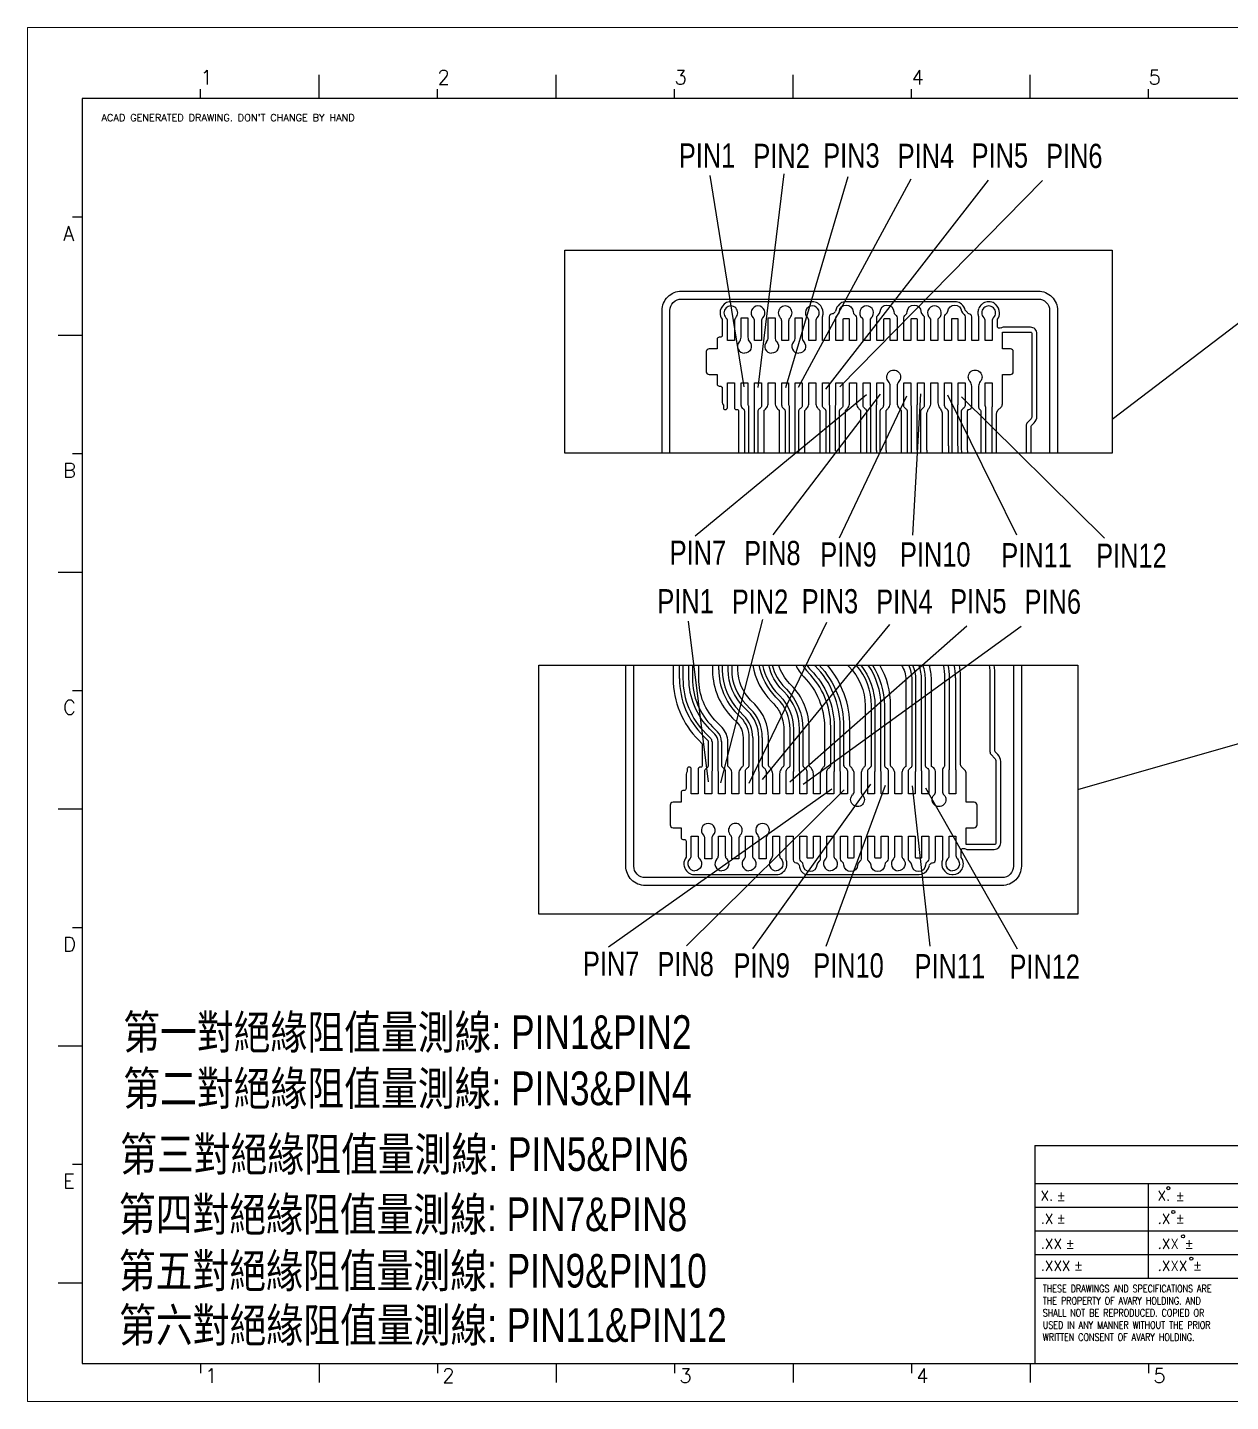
# Model space of a CAD drawing. Header units: millimetres. Extents: x 3254 to 3354, y 21 to 92.
# Drawn here: x 3253.7 to 3315.8, y 20.7 to 91.6 of the extents above; entities that cross this region are included whole.
import ezdxf

# ---------------------------------------------------------------- set-up
doc = ezdxf.new("R2010")
doc.units = ezdxf.units.MM
doc.header["$LTSCALE"] = 23.1
doc.linetypes.add('PHANTOM', pattern=[29.5, 9.5, -1.5, 3, -1.5, 3, -1.5, 9.5])
doc.layers.get('0').update_dxf_attribs({"linetype": 'CONTINUOUS'})
doc.layers.add('0PAPERF', color=2, linetype='PHANTOM', lineweight=0, plot=False)
for name, color, linetype in [('gbr-dxf_layer0', 7, 'CONTINUOUS'), ('gbr-outline-dxf_layer1', 2, 'CONTINUOUS'), ('備註', 1, 'CONTINUOUS')]:
    doc.layers.add(name, color=color, linetype=linetype)
doc.styles.add('SIMPLEX', font='simplex.shx')
doc.styles.get("Standard").update_dxf_attribs({"font": 'simplex.shx', "width": 0.8})

msp = doc.modelspace()

# ---------------------------------------------------------------- linework, layer by layer
for p, q in [((3268.773, 87.948), (3268.773, 89.17)), ((3281, 87.948), (3281, 89.17)), ((3293.226, 87.948), (3293.226, 89.17)), ((3305.453, 87.948), (3305.453, 89.17)), ((3256.547, 87.948), (3256.547, 22.659)), ((3350.935, 87.948), (3256.547, 87.948)), ((3262.66, 87.948), (3262.66, 88.437)), ((3274.887, 87.948), (3274.887, 88.437)), ((3287.113, 87.948), (3287.113, 88.437)), ((3299.339, 87.948), (3299.339, 88.437)), ((3311.566, 87.948), (3311.566, 88.437)), ((3256.547, 81.835), (3256.058, 81.835)), ((3256.547, 75.721), (3255.324, 75.721)), ((3256.547, 69.608), (3256.058, 69.608)), ((3256.547, 63.495), (3255.324, 63.495)), ((3256.547, 57.382), (3256.058, 57.382)), ((3256.547, 51.268), (3255.324, 51.268)), ((3256.547, 45.155), (3256.058, 45.155)), ((3256.547, 39.042), (3255.324, 39.042)), ((3305.697, 33.907), (3305.697, 22.659)), ((3305.697, 33.907), (3350.935, 33.907)), ((3256.547, 32.929), (3256.058, 32.929)), ((3305.697, 31.951), (3323.548, 31.951)), ((3311.566, 27.06), (3311.566, 31.951)), ((3305.697, 30.728), (3317.435, 30.728)), ((3305.697, 29.505), (3317.435, 29.505)), ((3305.697, 28.283), (3323.548, 28.283)), ((3305.697, 27.06), (3317.435, 27.06)), ((3256.547, 26.816), (3255.324, 26.816)), ((3256.547, 22.659), (3350.935, 22.659)), ((3262.66, 22.659), (3262.66, 22.169)), ((3268.773, 22.659), (3268.773, 21.68)), ((3274.887, 22.659), (3274.887, 22.169)), ((3281, 22.659), (3281, 21.68)), ((3287.113, 22.659), (3287.113, 22.169)), ((3293.226, 22.659), (3293.226, 21.68)), ((3299.339, 22.659), (3299.339, 22.169)), ((3305.453, 22.659), (3305.453, 21.68)), ((3311.566, 22.659), (3311.566, 22.169))]:
    msp.add_line(p, q)
for centre in [(3312.58, 31.716), (3312.839, 30.483), (3313.341, 29.233), (3313.768, 28.079)]:
    msp.add_circle(centre, 0.0806)
at = {"layer": '0PAPERF'}
for p, q in [((3354.017, 91.617), (3253.735, 91.617)), ((3253.735, 91.617), (3253.735, 20.702)), ((3253.735, 20.702), (3354.017, 20.702))]:
    msp.add_line(p, q, dxfattribs=at)
at = {"layer": 'gbr-dxf_layer0'}
for p, q in [((3289.381, 77.602), (3294.748, 77.602)), ((3294.299, 77.45), (3289.937, 77.45)), ((3294.757, 77.602), (3295.324, 77.602)), ((3295.333, 77.602), (3302.292, 77.602)), ((3301.649, 77.45), (3295.887, 77.45)), ((3302.301, 77.602), (3302.715, 77.602)), ((3302.724, 77.602), (3303.9, 77.602)), ((3303.399, 77.45), (3303.237, 77.45)), ((3295.096, 76.685), (3295.096, 76.632)), ((3295.096, 76.632), (3295.096, 76.455)), ((3298.596, 76.63), (3298.596, 76.093)), ((3299.996, 76.63), (3299.996, 76.093)), ((3302.796, 76.632), (3302.796, 76.455)), ((3289.235, 75.026), (3288.901, 75.026)), ((3298.596, 73.108), (3298.596, 72.688)), ((3302.796, 73.108), (3302.796, 72.688)), ((3292.296, 72.688), (3292.296, 72.253)), ((3294.396, 72.688), (3294.396, 72.248)), ((3296.496, 72.688), (3296.496, 72.248)), ((3298.596, 72.688), (3298.596, 72.248)), ((3300.696, 72.688), (3300.696, 72.254)), ((3302.796, 72.688), (3302.796, 72.104)), ((3290.196, 72.282), (3290.196, 72.104)), ((3290.196, 72.104), (3290.196, 72.001)), ((3302.796, 72.104), (3302.796, 72.022)), ((3290.416, 71.132), (3290.415, 69.643)), ((3291.732, 69.643), (3291.733, 71.353)), ((3287.041, 58.71), (3287.041, 58.018)), ((3288.33, 53.342), (3288.33, 53.239)), ((3288.33, 53.239), (3288.33, 52.655)), ((3300.93, 53.27), (3300.93, 53.239)), ((3300.93, 53.239), (3300.93, 52.655)), ((3290.43, 53.125), (3290.43, 52.655)), ((3292.53, 53.095), (3292.53, 52.655)), ((3294.63, 53.095), (3294.63, 53.061)), ((3294.63, 53.061), (3294.63, 52.655)), ((3296.73, 53.095), (3296.73, 52.655)), ((3296.73, 52.655), (3296.73, 52.196)), ((3298.83, 53.095), (3298.83, 52.655)), ((3300.93, 52.655), (3300.93, 52.196)), ((3286.884, 51.482), (3286.884, 50.468)), ((3287.369, 51.633), (3287.036, 51.633)), ((3294.63, 49.25), (3294.63, 48.714)), ((3296.73, 49.25), (3296.73, 48.714)), ((3298.13, 49.25), (3298.13, 48.713)), ((3300.23, 49.25), (3300.23, 48.714)), ((3293.23, 48.889), (3293.23, 48.711)), ((3300.408, 48.507), (3300.423, 48.507)), ((3300.93, 48.889), (3300.93, 48.711)), ((3293.079, 47.742), (3287.415, 47.742)), ((3293.426, 47.742), (3293.088, 47.742)), ((3300.394, 47.742), (3293.434, 47.742)), ((3300.69, 47.742), (3300.403, 47.742)), ((3302.223, 47.742), (3300.699, 47.742))]:
    msp.add_line(p, q, dxfattribs=at)
at = {"layer": 'gbr-dxf_layer0', "color": 1}
for p, q in [((3290.54, 72.104), (3290.54, 72.282)), ((3291.229, 71.335), (3291.229, 72.087)), ((3290.92, 71.132), (3290.919, 69.643)), ((3291.229, 69.643), (3291.23, 71.326)), ((3291.408, 71.334), (3291.407, 69.643)), ((3287.544, 58.71), (3287.544, 58.018)), ((3289.196, 55.144), (3288.937, 55.403)), ((3289.063, 55.529), (3289.322, 55.27)), ((3288.851, 54.799), (3288.592, 55.058)), ((3288.718, 55.184), (3288.977, 54.925))]:
    msp.add_line(p, q, dxfattribs=at)
at = {"layer": 'gbr-dxf_layer0', "color": 6}
for p, q in [((3301.04, 72.104), (3301.04, 72.282)), ((3301.413, 72.094), (3301.413, 70.026))]:
    msp.add_line(p, q, dxfattribs=at)
at = {"layer": 'gbr-dxf_layer0', "color": 2}
for p, q in [((3289.393, 58.469), (3289.393, 58.71)), ((3289.571, 58.71), (3289.571, 58.469)), ((3290.55, 55.988), (3290.33, 56.207)), ((3290.456, 56.333), (3290.675, 56.113)), ((3290.895, 56.332), (3290.675, 56.552)), ((3290.801, 56.678), (3291.02, 56.458))]:
    msp.add_line(p, q, dxfattribs=at)
at = {"layer": 'gbr-dxf_layer0', "linetype": 'Continuous'}
for points in [[(3286.875, 69.643), (3286.875, 77.008, -0.414219), (3287.468, 77.602), (3289.373, 77.602)], [(3289.67, 77.33, 0.229178), (3289.458, 76.891, 0.161302), (3289.569, 76.557), (3289.569, 75.73, -0.414254), (3289.469, 75.63), (3289.411, 75.63, 0.414074), (3289.311, 75.53), (3289.311, 75.102)], [(3289.936, 77.45, 0.207238), (3289.68, 77.339, -0.044605), (3289.671, 77.33)], [(3294.778, 76.879), (3294.777, 76.91, 0.220116), (3294.565, 77.33)], [(3295.886, 77.45, 0.207236), (3295.631, 77.339, -0.044563), (3295.621, 77.33)], [(3303.933, 76.099), (3303.915, 76.095), (3303.87, 76.095, -0.414106), (3303.77, 76.195), (3303.77, 76.56, 0.159348), (3303.878, 76.891, 0.229189), (3303.666, 77.33)], [(3303.909, 77.602), (3305.868, 77.602, -0.414221), (3306.461, 77.008), (3306.461, 69.643)], [(3290.27, 76.64, 0.200387), (3290.196, 76.462), (3290.196, 75.464), (3289.84, 75.464), (3289.84, 76.462, 0.200479), (3289.766, 76.64)], [(3290.453, 75.397, 0.182128), (3290.54, 75.628), (3290.54, 76.632), (3290.896, 76.632), (3290.896, 75.628, 0.182055), (3290.982, 75.397, -0.649218), (3290.718, 74.804)], [(3291.67, 76.64, 0.200485), (3291.596, 76.462), (3291.596, 75.464), (3291.24, 75.464), (3291.24, 76.462, 0.196935), (3291.169, 76.637)], [(3291.854, 75.397, 0.182043), (3291.94, 75.628), (3291.94, 76.632), (3292.296, 76.632), (3292.296, 75.628, 0.182128), (3292.382, 75.397, -0.64921), (3292.118, 74.804)], [(3293.07, 76.64, 0.200485), (3292.996, 76.462), (3292.996, 75.464), (3292.64, 75.464), (3292.64, 76.462, 0.200479), (3292.566, 76.64)], [(3293.254, 75.397, 0.182128), (3293.34, 75.628), (3293.34, 76.632), (3293.696, 76.632), (3293.696, 75.628, 0.182055), (3293.782, 75.397, -0.649218), (3293.518, 74.804)], [(3294.467, 76.637, 0.196906), (3294.396, 76.462), (3294.396, 75.464), (3294.04, 75.464), (3294.04, 76.462, 0.200479), (3293.966, 76.64)], [(3295.096, 76.455), (3295.096, 75.464), (3294.74, 75.464), (3294.74, 76.455), (3294.74, 76.632), (3294.74, 76.679, 0.090153), (3294.781, 76.876)], [(3295.413, 76.967), (3295.403, 76.947), (3295.33, 76.874, 0.011086), (3295.318, 76.861, -0.209601), (3295.262, 76.837), (3295.247, 76.837)], [(3297.54, 76.632, -0.196728), (3297.592, 76.757), (3297.691, 76.856), (3297.713, 76.952, -0.401236), (3298.068, 77.292, -0.401247), (3298.423, 76.952), (3298.445, 76.856), (3298.544, 76.757, -0.196722), (3298.596, 76.632)], [(3298.94, 76.632, -0.196728), (3298.992, 76.757), (3299.091, 76.856), (3299.113, 76.952, -0.401216), (3299.468, 77.292, -0.401235), (3299.823, 76.952), (3299.845, 76.856), (3299.944, 76.757, -0.196722), (3299.996, 76.632)], [(3302.44, 76.687, 0.414241), (3302.29, 76.837, -0.377773), (3302.241, 76.88, 0.0324), (3302.206, 76.92), (3302.123, 77.003), (3302.113, 77.02)], [(3302.796, 77.081, 0.087331), (3302.763, 76.891, 0.087324), (3302.796, 76.701), (3302.796, 76.632)], [(3303.57, 76.64, 0.200485), (3303.496, 76.462), (3303.496, 75.464), (3303.14, 75.464), (3303.14, 76.462, 0.200479), (3303.067, 76.64)], [(3303.725, 69.643, -0.000025), (3303.725, 69.644), (3303.725, 71.686, -0.1982), (3303.796, 71.859), (3303.954, 72.017, 0.19853), (3304.025, 72.19), (3304.025, 73.71), (3304.436, 73.71, 0.391826), (3304.586, 73.848), (3304.586, 74.888, 0.391618), (3304.436, 75.026), (3304.025, 75.026), (3304.025, 75.891), (3305.473, 75.891, -0.414253), (3305.549, 75.814), (3305.549, 71.559, -0.198542), (3305.478, 71.386), (3305.32, 71.228, 0.198195), (3305.249, 71.055), (3305.249, 69.643)], [(3305.504, 71.02, -0.196701), (3305.526, 71.073), (3305.658, 71.206, 0.198476), (3305.804, 71.559), (3305.804, 75.814, 0.414223), (3305.473, 76.146), (3304.249, 76.146, -0.019087), (3304.223, 76.145, -0.019078), (3304.196, 76.146), (3304.102, 76.146, 0.126861), (3303.942, 76.104)], [(3288.9, 75.026, 0.390636), (3288.751, 74.888), (3288.751, 73.848)], [(3298.24, 73.109, 0.181869), (3298.154, 73.34, -0.185026), (3298.063, 73.577, -0.414223), (3298.418, 73.933, -0.414223), (3298.774, 73.577, -0.185026), (3298.683, 73.34, 0.18188), (3298.596, 73.109)], [(3302.44, 73.109, 0.181869), (3302.354, 73.34, -0.185026), (3302.263, 73.577, -0.414223), (3302.618, 73.933, -0.414223), (3302.974, 73.577, -0.185026), (3302.883, 73.34, 0.18188), (3302.796, 73.109)], [(3289.311, 73.634), (3289.311, 73.207, 0.414099), (3289.411, 73.107), (3289.47, 73.107, -0.414254), (3289.57, 73.007), (3289.57, 72.256, 0.24862), (3289.636, 72.132), (3289.636, 71.976, 0.414253), (3289.712, 71.9), (3289.739, 71.9)], [(3290.297, 71.9), (3290.34, 71.9, -0.414253), (3290.416, 71.824), (3290.416, 71.132)], [(3291.733, 71.355), (3291.733, 71.824, -0.240491), (3291.764, 71.885, 0.0332), (3291.809, 71.925, -0.074119), (3291.874, 72.007, 0.138343), (3291.94, 72.242)], [(3292.392, 71.975, -0.017329), (3292.407, 71.956, 0.057758), (3292.483, 71.886, -0.247092), (3292.516, 71.824), (3292.516, 69.643)], [(3293.833, 69.643), (3293.833, 71.824, -0.229606), (3293.862, 71.883)], [(3293.863, 71.884, 0.034293), (3293.909, 71.925, -0.07397), (3293.974, 72.007, 0.138389), (3294.04, 72.242)], [(3294.396, 72.247, 0.146451), (3294.47, 72, -0.056669), (3294.52, 71.937, 0.043579), (3294.578, 71.885)], [(3294.58, 71.883, -0.229164), (3294.609, 71.824), (3294.609, 69.771, 0.002414), (3294.61, 69.643, 0.002414)], [(3295.927, 69.772), (3295.927, 71.824, -0.229175), (3295.956, 71.883)], [(3295.958, 71.885, 0.043577), (3296.016, 71.937, -0.056662), (3296.066, 72, 0.146452), (3296.14, 72.247)], [(3296.496, 72.247, 0.14645), (3296.57, 72, -0.05665), (3296.62, 71.937, 0.043575), (3296.678, 71.885)], [(3296.68, 71.883, -0.229164), (3296.709, 71.824), (3296.709, 69.791, 0.003223), (3296.71, 69.643, 0.003223)], [(3298.027, 69.791), (3298.027, 71.824, -0.229175), (3298.056, 71.883)], [(3298.058, 71.885, 0.043572), (3298.116, 71.937, -0.056663), (3298.166, 72, 0.146443), (3298.24, 72.247)], [(3298.596, 72.247, 0.146463), (3298.67, 72, -0.056639), (3298.72, 71.937, 0.043582), (3298.778, 71.885)], [(3298.781, 71.883, -0.228563), (3298.809, 71.824), (3298.809, 69.809)], [(3300.127, 69.809), (3300.127, 71.7, -0.170402), (3300.171, 71.825, -0.115435), (3300.241, 71.971)], [(3300.796, 71.971, -0.069538), (3300.846, 71.886), (3300.881, 71.828, -0.135475), (3300.909, 71.725), (3300.909, 70.026, 0.011467), (3300.918, 69.643, 0.011467)], [(3302.227, 70.025), (3302.227, 71.824, -0.190268), (3302.248, 71.876, -0.26301), (3302.29, 71.9, 0.414244), (3302.44, 72.05)], [(3302.873, 71.889, -0.266354), (3302.911, 71.824), (3302.911, 69.643)], [(3303.166, 69.643), (3303.166, 72.012, -0.136155), (3303.14, 72.104)], [(3303.496, 72.282), (3303.496, 72.104, -0.136166), (3303.471, 72.012), (3303.471, 69.643)], [(3305.504, 69.643, 0), (3305.504, 69.643), (3305.504, 71.019)], [(3295.928, 69.643, -0.002703), (3295.927, 69.772)], [(3302.238, 69.643, -0.013601), (3302.227, 70.025)], [(3287.406, 47.742), (3285.602, 47.742, -0.414221), (3285.009, 48.335), (3285.009, 58.71)], [(3289.46, 55.592, -0.00348), (3289.424, 55.629), (3289.293, 55.759, -0.198945), (3288.358, 58.018), (3288.358, 58.193, -0.004189), (3288.357, 58.255)], [(3289.068, 58.71), (3289.068, 58.409, 0.194491), (3290.1, 55.977), (3290.319, 55.757, -0.198913), (3290.644, 54.975), (3290.644, 53.52, -0.241782), (3290.612, 53.458, 0.073912), (3290.539, 53.385, -0.025297), (3290.516, 53.357, 0.181906), (3290.43, 53.127)], [(3291.96, 54.975, 0.198902), (3291.251, 56.689), (3291.031, 56.908, -0.198915), (3290.384, 58.469), (3290.384, 58.71)], [(3291.144, 58.71, 0.15532), (3292.115, 56.831), (3292.182, 56.764, -0.085159), (3292.556, 56.235)], [(3294.274, 53.096, 0.147153), (3294.2, 53.344, -0.055174), (3294.151, 53.406, 0.043859), (3294.092, 53.458, -0.241495), (3294.06, 53.52), (3294.06, 55.41, 0.198902), (3293.113, 57.695), (3293.046, 57.762, -0.128629), (3292.492, 58.71, -0.128629)], [(3293.361, 58.71, 0.073405), (3293.761, 58.117, 0.011533), (3293.774, 58.103, -0.198914), (3294.844, 55.522), (3294.844, 53.52, -0.241475), (3294.812, 53.458, 0.04385), (3294.753, 53.406, -0.023732), (3294.734, 53.378, -0.031629), (3294.704, 53.344, 0.147132), (3294.63, 53.096)], [(3296.033, 58.71, 0.000611), (3296.038, 58.704), (3296.107, 58.636, -0.198914), (3296.944, 56.616), (3296.944, 53.52, -0.242311), (3296.912, 53.458, 0.04371), (3296.853, 53.406, -0.055174), (3296.805, 53.344, 0.147132), (3296.73, 53.096)], [(3298.474, 53.096, 0.147153), (3298.4, 53.344, -0.055174), (3298.351, 53.406, 0.043859), (3298.292, 53.458, -0.241495), (3298.26, 53.52), (3298.26, 56.616, 0.132132), (3297.697, 58.71, 0.132132)], [(3298.813, 58.71, -0.149566), (3299.044, 57.956), (3299.044, 53.514, -0.20623), (3299.015, 53.46)], [(3300.574, 53.213, 0.312884), (3300.412, 53.448, -0.320505), (3300.361, 53.52), (3300.361, 57.956, 0.071841), (3300.252, 58.71, 0.071841)], [(3300.969, 58.71, -0.058076), (3301.045, 58.052), (3301.045, 53.52, -0.222003), (3301.018, 53.461, 0.219971), (3300.93, 53.271)], [(3303.349, 58.71, -0.028881), (3303.383, 58.133), (3303.383, 54.244, 0.198199), (3303.454, 54.071), (3303.612, 53.913, -0.198541), (3303.683, 53.74), (3303.683, 49.529, -0.414253), (3303.607, 49.453), (3302.159, 49.453), (3302.159, 50.317), (3302.569, 50.317, 0.416618), (3302.72, 50.468), (3302.72, 51.482, 0.416651), (3302.569, 51.633), (3302.159, 51.633), (3302.159, 53.109, 0.198567), (3302.088, 53.282), (3301.93, 53.44, -0.19819), (3301.859, 53.613), (3301.859, 58.133, 0.041695), (3301.81, 58.71, 0.041695)], [(3304.595, 58.71), (3304.595, 48.335, -0.41422), (3304.002, 47.742), (3302.232, 47.742)], [(3303.938, 49.529), (3303.938, 53.74, 0.198372), (3303.792, 54.093), (3303.659, 54.226, -0.198948), (3303.637, 54.28), (3303.637, 58.134, 0.027427), (3303.605, 58.71, 0.027427)], [(3287.041, 58.018, 0.198929), (3288.362, 54.828), (3288.521, 54.669, -0.198881), (3288.543, 54.615), (3288.543, 53.52, -0.414253), (3288.467, 53.443), (3288.431, 53.443)], [(3301.63, 53.061), (3301.63, 52.071), (3301.274, 52.071), (3301.274, 53.061), (3301.274, 53.239, -0.136166), (3301.3, 53.331), (3301.3, 58.05)], [(3301.605, 58.05), (3301.605, 53.331, -0.136155), (3301.63, 53.239), (3301.63, 53.061)], [(3292.558, 56.232, -0.111513), (3292.744, 55.409), (3292.744, 55.387)], [(3290.074, 53.127, 0.181902), (3289.987, 53.357, -0.025301), (3289.965, 53.385, 0.073914), (3289.892, 53.458, -0.241729), (3289.86, 53.52), (3289.86, 54.758, 0.192241), (3289.571, 55.481), (3289.461, 55.591)], [(3292.743, 55.378), (3292.744, 53.52, -0.242311), (3292.712, 53.458, 0.04371), (3292.653, 53.406, -0.055174), (3292.604, 53.344, 0.147132), (3292.53, 53.096)], [(3296.374, 53.096, 0.147142), (3296.3, 53.344, -0.055194), (3296.251, 53.406, 0.043846), (3296.192, 53.458, -0.241429), (3296.16, 53.52), (3296.16, 55.523)], [(3292.174, 53.096, 0.147142), (3292.099, 53.344, -0.055194), (3292.051, 53.406, 0.043846), (3291.992, 53.458, -0.241429), (3291.96, 53.52), (3291.96, 54.975)], [(3287.873, 53.443), (3287.846, 53.443, 0.414253), (3287.77, 53.367), (3287.77, 53.211, 0.248722), (3287.704, 53.087), (3287.704, 52.336, -0.414253), (3287.604, 52.236), (3287.545, 52.236, 0.414254), (3287.445, 52.136), (3287.445, 51.709)], [(3299.013, 53.458, 0.044548), (3298.953, 53.405, -0.054939), (3298.905, 53.345, 0.147235), (3298.83, 53.096)], [(3296.804, 52.017, -0.198252), (3296.908, 51.766, -0.414223), (3296.552, 51.41, -0.414223), (3296.196, 51.766, -0.198239), (3296.3, 52.017)], [(3301.004, 52.017, -0.198252), (3301.108, 51.766, -0.414223), (3300.752, 51.41, -0.414223), (3300.397, 51.766, -0.198239), (3300.5, 52.017)], [(3287.445, 50.241), (3287.445, 49.814, 0.414254), (3287.545, 49.714), (3287.604, 49.714, -0.414106), (3287.704, 49.614), (3287.704, 48.863)], [(3287.9, 48.704, 0.200492), (3287.974, 48.882), (3287.974, 49.879), (3288.33, 49.879), (3288.33, 48.881, 0.18451), (3288.393, 48.714, -0.682841), (3288.152, 48.097)], [(3289.103, 49.933, 0.200485), (3289.03, 49.755), (3289.03, 48.711), (3288.674, 48.711), (3288.674, 49.755, 0.196909), (3288.602, 49.931)], [(3289.3, 48.704, 0.200382), (3289.374, 48.882), (3289.374, 49.879), (3289.73, 49.879), (3289.73, 48.882, 0.200477), (3289.803, 48.704, -0.667876), (3289.552, 48.097)], [(3290.503, 49.933, 0.200485), (3290.43, 49.755), (3290.43, 48.711), (3290.074, 48.711), (3290.074, 49.755, 0.200479), (3290, 49.933)], [(3290.7, 48.704, 0.200492), (3290.774, 48.882), (3290.774, 49.879), (3291.13, 49.879), (3291.13, 48.882, 0.200381), (3291.204, 48.704, -0.667876), (3290.952, 48.097)], [(3291.901, 49.931, 0.196906), (3291.83, 49.755), (3291.83, 48.711), (3291.474, 48.711), (3291.474, 49.755, 0.200479), (3291.4, 49.933)], [(3292.103, 48.706, 0.196901), (3292.174, 48.882), (3292.174, 49.879), (3292.53, 49.879), (3292.53, 48.882, 0.200477), (3292.604, 48.704, -0.667876), (3292.352, 48.097)], [(3292.911, 48.436, 0.007729), (3292.912, 48.453, 0.092237), (3292.874, 48.654), (3292.874, 48.711), (3292.874, 48.889), (3292.874, 49.879), (3293.23, 49.879), (3293.23, 48.889)], [(3294.9, 48.704, 0.200492), (3294.974, 48.882), (3294.974, 49.879), (3295.33, 49.879), (3295.33, 48.882, 0.196904), (3295.401, 48.706, -0.671272), (3295.152, 48.097)], [(3298.4, 48.704, 0.200492), (3298.474, 48.882), (3298.474, 49.879), (3298.83, 49.879), (3298.83, 48.882, 0.196904), (3298.901, 48.706, -0.671272), (3298.652, 48.097)], [(3301.201, 48.704, 0.200492), (3301.274, 48.882), (3301.274, 49.879), (3301.63, 49.879), (3301.63, 48.882, 0.200381), (3301.704, 48.704, -0.667876), (3301.452, 48.097)], [(3301.9, 49), (3301.9, 49.148, -0.414106), (3302, 49.248), (3302.049, 49.248), (3302.067, 49.244)], [(3301.94, 48.179, 0.128676), (3302.012, 48.453, 0.161372), (3301.901, 48.787), (3301.901, 49)], [(3302.076, 49.239, 0.12687), (3302.236, 49.198), (3302.33, 49.198, -0.019087), (3302.356, 49.199, -0.019078), (3302.383, 49.198), (3303.607, 49.198, 0.41423), (3303.938, 49.528)], [(3287.704, 48.856), (3287.704, 48.789, 0.162436), (3287.592, 48.453, 0.104373), (3287.64, 48.227)], [(3287.64, 48.227, 0.281946), (3288.121, 47.894), (3292.301, 47.894)], [(3292.301, 47.896, 0.009218), (3292.321, 47.894), (3292.383, 47.894, 0.292635), (3292.872, 48.247)], [(3293.23, 48.711), (3293.23, 48.653, 0.407922), (3293.38, 48.507)], [(3293.381, 48.507), (3293.396, 48.507, -0.208794), (3293.452, 48.482, 0.010891), (3293.464, 48.47), (3293.537, 48.397)], [(3293.543, 48.385, 0.199375), (3293.723, 47.996, 0.08395), (3293.88, 47.894), (3299.733, 47.894, 0.263822), (3300.197, 48.192)], [(3294.63, 48.711, -0.195982), (3294.578, 48.587), (3294.479, 48.488), (3294.457, 48.392, -0.401216), (3294.102, 48.052, -0.400528), (3293.747, 48.391), (3293.725, 48.488), (3293.626, 48.587, -0.196712), (3293.574, 48.711)], [(3296.73, 48.711, -0.195982), (3296.678, 48.587), (3296.579, 48.488), (3296.557, 48.392, -0.401246), (3296.202, 48.052, -0.400528), (3295.847, 48.391), (3295.825, 48.488), (3295.726, 48.587, -0.196712), (3295.674, 48.711)], [(3298.13, 48.711, -0.196716), (3298.078, 48.587), (3297.979, 48.488), (3297.957, 48.391, -0.400506), (3297.602, 48.052, -0.400528), (3297.247, 48.391), (3297.225, 48.488), (3297.126, 48.587, -0.196712), (3297.074, 48.711)], [(3300.23, 48.711, -0.195982), (3300.178, 48.587), (3300.079, 48.488), (3300.057, 48.392, -0.401246), (3299.702, 48.052, -0.401247), (3299.347, 48.392), (3299.325, 48.488), (3299.226, 48.587, -0.195988), (3299.174, 48.711)], [(3300.257, 48.377), (3300.268, 48.397), (3300.34, 48.47, 0.010465), (3300.351, 48.482, -0.208821), (3300.407, 48.507)], [(3300.93, 48.711), (3300.93, 48.654, 0.092211), (3300.893, 48.453, 0.007773), (3300.893, 48.436)], [(3300.964, 48.179, 0.256218), (3301.421, 47.894), (3301.483, 47.894, 0.256225), (3301.94, 48.179)]]:
    msp.add_lwpolyline(points, format="xyb", dxfattribs=at)
for points in [[(3295.44, 75.464), (3295.44, 76.631, -0.19881), (3295.492, 76.757), (3295.591, 76.856), (3295.613, 76.953, -0.954065), (3296.323, 76.953), (3296.345, 76.856), (3296.444, 76.757, -0.198839), (3296.496, 76.631), (3296.496, 75.464), (3296.14, 75.464), (3296.14, 76.558), (3296.117, 76.581), (3295.819, 76.581), (3295.796, 76.558), (3295.796, 75.464)], [(3301.04, 75.464), (3301.04, 76.676, -0.199781), (3301.093, 76.803), (3301.176, 76.886), (3301.214, 76.972, -0.904643), (3301.922, 76.972), (3301.961, 76.886), (3302.044, 76.803, -0.199797), (3302.096, 76.676), (3302.096, 75.464), (3301.74, 75.464), (3301.74, 76.581), (3301.396, 76.581), (3301.396, 75.464)]]:
    msp.add_lwpolyline(points, format="xyb", close=True, dxfattribs=at)
for points in [[(3297.254, 76.625), (3297.196, 76.566), (3297.196, 75.464), (3296.84, 75.464), (3296.84, 76.566), (3296.782, 76.625)], [(3297.54, 75.464), (3297.54, 76.093), (3297.54, 76.63)], [(3298.94, 75.464), (3298.94, 76.093), (3298.94, 76.63)], [(3300.754, 76.625), (3300.696, 76.566), (3300.696, 75.464), (3300.34, 75.464), (3300.34, 76.566), (3300.282, 76.625)], [(3302.796, 76.455), (3302.796, 75.464), (3302.44, 75.464), (3302.44, 76.455), (3302.44, 76.632), (3302.44, 76.686)], [(3297.896, 76.093), (3297.896, 75.464), (3297.54, 75.464)], [(3298.068, 76.581), (3297.919, 76.581), (3297.896, 76.557), (3297.896, 76.093)], [(3298.596, 76.093), (3298.596, 75.464), (3298.24, 75.464), (3298.24, 76.093), (3298.24, 76.557), (3298.217, 76.581), (3298.068, 76.581)], [(3299.296, 76.093), (3299.296, 75.464), (3298.94, 75.464)], [(3299.468, 76.581), (3299.319, 76.581), (3299.296, 76.557), (3299.296, 76.093)], [(3299.996, 76.093), (3299.996, 75.464), (3299.64, 75.464), (3299.64, 76.093), (3299.64, 76.557), (3299.617, 76.581), (3299.468, 76.581)], [(3289.311, 75.102), (3289.311, 75.026), (3289.235, 75.026)], [(3288.902, 73.71), (3289.235, 73.71), (3289.311, 73.71), (3289.311, 73.634)], [(3289.84, 72.001), (3289.84, 72.104), (3289.84, 72.282), (3289.84, 73.272), (3290.196, 73.272), (3290.196, 72.282)], [(3291.94, 72.243), (3291.94, 72.688), (3291.94, 73.272), (3292.296, 73.272), (3292.296, 72.688)], [(3294.04, 72.243), (3294.04, 72.688), (3294.04, 73.272), (3294.396, 73.272), (3294.396, 72.688)], [(3296.14, 72.248), (3296.14, 72.688), (3296.14, 73.272), (3296.496, 73.272), (3296.496, 72.688)], [(3298.24, 72.248), (3298.24, 72.688), (3298.24, 73.108)], [(3300.34, 72.255), (3300.34, 72.688), (3300.34, 73.272), (3300.696, 73.272), (3300.696, 72.688)], [(3302.44, 72.051), (3302.44, 72.104), (3302.44, 72.688), (3302.44, 73.108)], [(3303.14, 72.104), (3303.14, 72.282), (3303.14, 73.272), (3303.496, 73.272), (3303.496, 72.282)], [(3288.357, 58.255), (3288.357, 58.71)], [(3288.33, 52.655), (3288.33, 52.071), (3287.974, 52.071), (3287.974, 52.655), (3287.974, 53.239), (3287.974, 53.342)], [(3300.574, 52.196), (3300.574, 52.655), (3300.574, 53.212)], [(3290.43, 52.655), (3290.43, 52.071), (3290.074, 52.071), (3290.074, 52.655), (3290.074, 53.125)], [(3292.53, 52.655), (3292.53, 52.071), (3292.174, 52.071), (3292.174, 52.655), (3292.174, 53.095)], [(3294.63, 52.655), (3294.63, 52.071), (3294.274, 52.071), (3294.274, 52.655), (3294.274, 53.061), (3294.274, 53.095)], [(3296.374, 52.196), (3296.374, 52.655), (3296.374, 53.095)], [(3298.83, 52.655), (3298.83, 52.071), (3298.474, 52.071), (3298.474, 52.655), (3298.474, 53.095)], [(3287.445, 51.7), (3287.445, 51.633), (3287.369, 51.633)], [(3287.036, 50.317), (3287.369, 50.317), (3287.445, 50.317), (3287.445, 50.25)], [(3293.574, 48.713), (3293.574, 49.25), (3293.574, 49.879), (3293.93, 49.879), (3293.93, 49.25)], [(3293.93, 49.25), (3293.93, 48.786), (3293.953, 48.763), (3294.102, 48.763), (3294.251, 48.763), (3294.274, 48.787), (3294.274, 49.25), (3294.274, 49.879), (3294.63, 49.879), (3294.63, 49.25)], [(3295.674, 48.713), (3295.674, 49.25), (3295.674, 49.879), (3296.03, 49.879), (3296.03, 49.25)], [(3296.202, 48.763), (3296.351, 48.763), (3296.374, 48.787), (3296.374, 49.25), (3296.374, 49.879), (3296.73, 49.879), (3296.73, 49.25)], [(3297.074, 48.713), (3297.074, 49.25), (3297.074, 49.879), (3297.43, 49.879), (3297.43, 49.25)], [(3297.43, 49.25), (3297.43, 48.786), (3297.453, 48.763), (3297.602, 48.763), (3297.751, 48.763), (3297.774, 48.786), (3297.774, 49.25), (3297.774, 49.879), (3298.13, 49.879), (3298.13, 49.25)], [(3299.174, 48.714), (3299.174, 49.25), (3299.174, 49.879), (3299.53, 49.879), (3299.53, 49.25)], [(3299.702, 48.763), (3299.851, 48.763), (3299.874, 48.787), (3299.874, 49.25), (3299.874, 49.879), (3300.23, 49.879), (3300.23, 49.25)], [(3300.574, 48.658), (3300.574, 48.711), (3300.574, 48.889), (3300.574, 49.879), (3300.93, 49.879), (3300.93, 48.889)], [(3296.03, 49.25), (3296.03, 48.786), (3296.053, 48.763), (3296.202, 48.763)], [(3299.53, 49.25), (3299.53, 48.787), (3299.553, 48.763), (3299.702, 48.763)]]:
    msp.add_lwpolyline(points, dxfattribs=at)
at = {"layer": 'gbr-dxf_layer0', "color": 1, "linetype": 'Continuous'}
for points in [[(3290.54, 72.286), (3290.54, 73.272), (3290.896, 73.272), (3290.896, 72.148, -0.190232), (3290.92, 72.087), (3290.92, 71.132)], [(3291.229, 72.088), (3291.229, 72.114, -0.127296), (3291.24, 72.157), (3291.24, 72.282), (3291.24, 73.272), (3291.596, 73.272), (3291.596, 72.282)], [(3290.741, 69.643), (3290.742, 71.132), (3290.742, 71.818, 0.177737), (3290.63, 71.949)], [(3291.596, 72.282), (3291.596, 72.104, -0.263624), (3291.509, 71.952, 0.166325), (3291.407, 71.826), (3291.407, 71.344)], [(3288.937, 55.404, -0.198885), (3287.854, 58.018), (3287.854, 58.71)], [(3288.032, 58.71), (3288.032, 58.018, 0.198883), (3289.062, 55.53)], [(3288.761, 53.392, 0.1731), (3288.869, 53.521), (3288.869, 54.757)], [(3289.047, 54.757), (3289.047, 53.253, -0.161356), (3289.03, 53.2), (3289.03, 53.061)], [(3289.73, 53.061), (3289.73, 52.071), (3289.374, 52.071), (3289.374, 53.061), (3289.374, 53.205, -0.162955), (3289.357, 53.259), (3289.357, 54.758, 0.198526), (3289.197, 55.144)], [(3289.535, 54.758), (3289.535, 53.521, 0.171484), (3289.641, 53.393, -0.267697), (3289.73, 53.239), (3289.73, 53.061)], [(3289.03, 53.061), (3289.03, 52.071), (3288.674, 52.071), (3288.674, 53.061), (3288.674, 53.239, -0.262523), (3288.76, 53.391)]]:
    msp.add_lwpolyline(points, format="xyb", dxfattribs=at)
at = {"layer": 'gbr-dxf_layer0', "color": 2, "linetype": 'Continuous'}
for points in [[(3292.64, 72.104), (3292.64, 72.282), (3292.64, 73.272), (3292.996, 73.272), (3292.996, 72.282)], [(3291.83, 53.239), (3291.83, 52.071), (3291.474, 52.071), (3291.474, 53.057)]]:
    msp.add_lwpolyline(points, dxfattribs=at)
for points in [[(3293.329, 69.643), (3293.329, 72.114, -0.125827), (3293.34, 72.157), (3293.34, 72.282), (3293.34, 73.272), (3293.696, 73.272), (3293.696, 72.282)], [(3292.842, 69.643), (3292.842, 71.818, 0.177714), (3292.73, 71.949)], [(3292.996, 72.282), (3292.996, 72.148, -0.191549), (3293.02, 72.087), (3293.02, 69.643)], [(3293.611, 71.953, 0.168467), (3293.507, 71.826), (3293.507, 69.643)], [(3293.696, 72.282), (3293.696, 72.104, -0.25929), (3293.612, 71.953)], [(3290.674, 56.553, -0.198839), (3289.881, 58.469), (3289.881, 58.71)], [(3290.059, 58.71), (3290.059, 58.469, 0.198838), (3290.8, 56.678)], [(3290.861, 53.392, 0.173085), (3290.969, 53.521), (3290.969, 54.975, 0.198783), (3290.55, 55.987)], [(3291.147, 54.975), (3291.147, 53.254, -0.162571), (3291.13, 53.2), (3291.13, 53.061)], [(3291.474, 53.061), (3291.474, 53.205, -0.160063), (3291.457, 53.258), (3291.457, 54.975)], [(3291.635, 54.975), (3291.635, 53.521, 0.173097), (3291.742, 53.392)], [(3291.13, 53.061), (3291.13, 52.071), (3290.774, 52.071), (3290.774, 53.061), (3290.774, 53.239, -0.262393), (3290.86, 53.391)]]:
    msp.add_lwpolyline(points, format="xyb", dxfattribs=at)
at = {"layer": 'gbr-dxf_layer0', "color": 3, "linetype": 'Continuous'}
for points in [[(3294.936, 69.643, -0.002488), (3294.935, 69.771), (3294.935, 71.822, 0.17096), (3294.829, 71.95, -0.26851), (3294.74, 72.104), (3294.74, 73.272), (3295.096, 73.272), (3295.096, 72.147, -0.162687), (3295.113, 72.093), (3295.113, 69.772, 0.002526), (3295.114, 69.643, 0.002526)], [(3295.423, 69.771), (3295.423, 72.107, -0.162949), (3295.44, 72.161), (3295.44, 72.282), (3295.44, 73.272), (3295.796, 73.272), (3295.796, 72.282)], [(3295.796, 72.282), (3295.796, 72.104, -0.2683), (3295.707, 71.95, 0.171068), (3295.601, 71.822), (3295.601, 69.781)], [(3291.656, 58.71, 0.147898), (3292.471, 57.188), (3292.539, 57.12, -0.198911), (3293.247, 55.409), (3293.247, 53.253, -0.160309), (3293.23, 53.2), (3293.23, 52.071), (3292.874, 52.071), (3292.874, 53.239, -0.263892), (3292.961, 53.392, 0.174124), (3293.069, 53.521), (3293.069, 55.409, 0.198911), (3292.413, 56.994), (3292.345, 57.062, -0.150782), (3291.475, 58.71, -0.150782)], [(3293.93, 53.061), (3293.93, 52.071), (3293.574, 52.071), (3293.574, 53.061), (3293.574, 53.205, -0.162618), (3293.557, 53.259), (3293.557, 55.41, 0.198902), (3292.757, 57.339), (3292.69, 57.406, -0.142007), (3291.973, 58.71, -0.142007)], [(3292.156, 58.71, 0.137909), (3292.816, 57.532), (3292.883, 57.465, -0.198902), (3293.735, 55.41)], [(3293.735, 55.41), (3293.735, 53.521, 0.171484), (3293.841, 53.393, -0.267697), (3293.93, 53.239), (3293.93, 53.061)]]:
    msp.add_lwpolyline(points, format="xyb", dxfattribs=at)
at = {"layer": 'gbr-dxf_layer0', "color": 4, "linetype": 'Continuous'}
for points in [[(3296.84, 72.104), (3296.84, 72.282), (3296.84, 73.272), (3297.196, 73.272), (3297.196, 72.282)], [(3297.54, 72.286), (3297.54, 73.272), (3297.896, 73.272), (3297.896, 72.104)]]:
    msp.add_lwpolyline(points, dxfattribs=at)
at = {"layer": 'gbr-dxf_layer0', "color": 5, "linetype": 'Continuous'}
msp.add_lwpolyline([(3298.94, 72.104), (3298.94, 72.282), (3298.94, 73.272), (3299.296, 73.272), (3299.296, 72.282)], dxfattribs=at)
for points in [[(3299.623, 69.809), (3299.623, 72.107, -0.162949), (3299.64, 72.161), (3299.64, 72.282), (3299.64, 73.272), (3299.996, 73.272), (3299.996, 72.282)], [(3299.137, 69.643, -0.004475), (3299.135, 69.809), (3299.135, 71.822, 0.17096), (3299.03, 71.95, -0.268531), (3298.94, 72.104)], [(3299.296, 72.282), (3299.296, 72.147, -0.162687), (3299.313, 72.093), (3299.313, 69.809, 0.004562), (3299.315, 69.643, 0.004562)], [(3299.996, 72.282), (3299.996, 72.104, -0.268304), (3299.907, 71.95, 0.171047), (3299.801, 71.822), (3299.801, 69.809, 0.00482), (3299.803, 69.643, 0.00482)], [(3297.162, 53.392, 0.173085), (3297.269, 53.521), (3297.269, 56.616, 0.181483), (3296.483, 58.71, 0.181483)], [(3296.715, 58.71, -0.169783), (3297.447, 56.616), (3297.447, 53.254, -0.162571), (3297.43, 53.2), (3297.43, 53.061)], [(3298.13, 53.061), (3298.13, 52.071), (3297.774, 52.071), (3297.774, 53.061), (3297.774, 53.205, -0.16033), (3297.757, 53.258), (3297.757, 56.616, 0.152942), (3297.101, 58.71, 0.152942)], [(3297.315, 58.71, -0.14482), (3297.935, 56.616), (3297.935, 53.521, 0.171317), (3298.041, 53.393, -0.267935), (3298.13, 53.239), (3298.13, 53.061)], [(3297.43, 53.061), (3297.43, 52.071), (3297.074, 52.071), (3297.074, 53.061), (3297.074, 53.239, -0.262393), (3297.16, 53.391)]]:
    msp.add_lwpolyline(points, format="xyb", dxfattribs=at)
at = {"layer": 'gbr-dxf_layer0', "color": 6, "linetype": 'Continuous'}
for points in [[(3301.04, 72.286), (3301.04, 73.272), (3301.396, 73.272), (3301.396, 72.147, -0.159487), (3301.413, 72.094)], [(3301.723, 70.026), (3301.723, 72.107, -0.162571), (3301.74, 72.161), (3301.74, 72.282), (3301.74, 73.272), (3302.096, 73.272), (3302.096, 72.282)], [(3301.235, 70.026), (3301.235, 71.822, 0.169931), (3301.13, 71.949, -0.27008), (3301.04, 72.104)], [(3302.096, 72.282), (3302.096, 72.104, -0.268074), (3302.007, 71.95, 0.171227), (3301.901, 71.822), (3301.901, 70.036)], [(3299.387, 58.71, -0.105259), (3299.547, 57.956)], [(3299.91, 58.71, -0.082225), (3300.035, 57.956)], [(3299.262, 53.392, 0.1731), (3299.369, 53.521), (3299.369, 57.956)], [(3299.547, 57.956), (3299.547, 53.253, -0.161356), (3299.53, 53.2), (3299.53, 53.061)], [(3300.23, 53.061), (3300.23, 52.071), (3299.874, 52.071), (3299.874, 53.061), (3299.874, 53.205, -0.162955), (3299.857, 53.259), (3299.857, 57.956)], [(3300.035, 57.956), (3300.035, 53.521, 0.171484), (3300.141, 53.393, -0.267697), (3300.23, 53.239), (3300.23, 53.061)], [(3299.53, 53.061), (3299.53, 52.071), (3299.174, 52.071), (3299.174, 53.061), (3299.174, 53.239, -0.262523), (3299.26, 53.391)]]:
    msp.add_lwpolyline(points, format="xyb", dxfattribs=at)
at = {"layer": 'gbr-dxf_layer0', "color": 4, "linetype": 'Continuous'}
for points in [[(3297.036, 69.643, -0.003318), (3297.035, 69.791), (3297.035, 71.822, 0.171068), (3296.929, 71.95, -0.268304), (3296.84, 72.104)], [(3297.196, 72.282), (3297.196, 72.147, -0.160261), (3297.213, 72.094), (3297.213, 69.791, 0.003372), (3297.214, 69.643, 0.003372)], [(3297.523, 69.791), (3297.523, 72.108, -0.161082), (3297.54, 72.161), (3297.54, 72.282)], [(3297.809, 71.951, 0.173096), (3297.701, 71.822), (3297.701, 69.791, 0.00353), (3297.702, 69.643, 0.00353)], [(3293.937, 58.71, 0.0409), (3294.132, 58.458, -0.198791), (3295.347, 55.522), (3295.347, 53.254, -0.162571), (3295.33, 53.2), (3295.33, 52.071), (3294.974, 52.071), (3294.974, 53.057)], [(3295.062, 53.392, 0.1731), (3295.169, 53.521), (3295.169, 55.522, 0.198914), (3294.004, 58.334)], [(3294.568, 58.71, -0.191467), (3295.835, 55.522)], [(3296.03, 53.061), (3296.03, 52.071), (3295.674, 52.071), (3295.674, 53.061), (3295.674, 53.205, -0.162618), (3295.657, 53.259), (3295.657, 55.522)], [(3295.835, 55.522), (3295.835, 53.521, 0.171486), (3295.941, 53.393, -0.267697), (3296.03, 53.239), (3296.03, 53.061)], [(3294.974, 53.061), (3294.974, 53.239, -0.264969), (3295.061, 53.392)]]:
    msp.add_lwpolyline(points, format="xyb", dxfattribs=at)
at = {"layer": 'gbr-dxf_layer0', "color": 1, "linetype": 'Continuous'}
msp.add_lwpolyline([(3287.366, 58.018), (3287.366, 58.71)], dxfattribs=at)
at = {"layer": 'gbr-dxf_layer0'}
for centre, radius, start, end in [((3294.3, 77.1), 0.35, 42.90024, 90.00077), ((3295.968, 76.891), 0.56, 128.36718, 170.86197), ((3301.65, 77.1), 0.35, 42.90024, 90.00077), ((3301.568, 76.891), 0.56, 14.44496, 51.62391), ((3303.318, 76.891), 0.56, 128.38789, 158.93388), ((3303.236, 77.1), 0.35, 90.00095, 137.1995), ((3303.4, 77.1), 0.35, 42.90024, 90.00077), ((3290.018, 76.891), 0.356, 315.04899, 224.95101), ((3291.418, 76.891), 0.356, 315.0486, 225.48895), ((3292.818, 76.891), 0.356, 315.04899, 224.95101), ((3294.218, 76.891), 0.356, 314.51248, 224.95226), ((3295.246, 76.687), 0.15, 90, 180), ((3297.018, 76.891), 0.356, 311.59173, 228.39978), ((3300.518, 76.891), 0.356, 311.59173, 228.39978), ((3303.318, 76.891), 0.356, 315.04899, 224.95101), ((3290.718, 75.159), 0.356, 138.03315, 270), ((3292.118, 75.159), 0.356, 138.03267, 270.00012), ((3293.518, 75.159), 0.356, 138.03315, 270), ((3288.9, 73.86), 0.15, 184.65561, 269.99998), ((3289.74, 72), 0.1, 270, 0), ((3290.296, 72), 0.1, 180, 269.98281), ((3292.746, 72.252), 0.45, 180.00025, 216.36186), ((3299.89, 72.253), 0.45, 321.20092, 0.00256), ((3301.146, 72.253), 0.45, 179.99684, 218.80212), ((3302.946, 72.021), 0.15, 180.00331, 240.49483), ((3308.136, 69.79), 10.109, 180.00016, 180.83319), ((3308.417, 69.809), 9.607, 180.00021, 180.99063), ((3308.417, 69.809), 8.29, 180.00236, 181.14697), ((3291.192, 55.523), 4.968, 0.00031, 39.89823), ((3298.184, 58.052), 3.116, 0.00025, 12.18849), ((3298.184, 58.052), 3.421, 0.00022, 11.08804), ((3287.874, 53.343), 0.1, 0.01719, 90), ((3288.43, 53.343), 0.1, 90.01003, 179.98997), ((3296.124, 52.195), 0.25, 314.94137, 359.99742), ((3296.98, 52.195), 0.25, 180.00259, 225.05701), ((3300.324, 52.195), 0.25, 314.94299, 359.99741), ((3301.18, 52.195), 0.25, 180.00259, 225.05701), ((3287.034, 51.483), 0.15, 89.99809, 180), ((3287.034, 50.467), 0.15, 180, 270.00191), ((3288.852, 50.184), 0.356, 315.04831, 225.48695), ((3290.252, 50.184), 0.356, 315.04899, 224.95101), ((3291.652, 50.184), 0.356, 314.51248, 224.95226), ((3288.152, 48.453), 0.356, 135.04896, 269.99997), ((3289.552, 48.453), 0.356, 135.04896, 269.99997), ((3290.952, 48.453), 0.356, 135.04896, 269.99997), ((3292.352, 48.453), 0.356, 134.51177, 269.99997), ((3292.352, 48.453), 0.56, 338.44242, 342.97138), ((3292.352, 48.453), 0.56, 342.95477, 357.96336), ((3295.152, 48.453), 0.356, 135.04896, 269.99997), ((3298.652, 48.453), 0.356, 135.04896, 269.99997), ((3299.702, 48.453), 0.56, 332.26869, 350.92333), ((3300.424, 48.657), 0.15, 270, 0.00191), ((3301.452, 48.453), 0.56, 182.02469, 197.04802), ((3301.452, 48.453), 0.56, 197.02699, 209.31178), ((3301.452, 48.453), 0.356, 135.04896, 269.99997)]:
    msp.add_arc(centre, radius, start, end, dxfattribs=at)
at = {"layer": 'gbr-dxf_layer0', "color": 1}
for centre, radius, start, end in [((3290.718, 72.104), 0.178, 180.00048, 240.30296), ((3291.551, 58.018), 4.185, 179.99966, 224.9927), ((3291.551, 58.018), 4.007, 179.99965, 224.99247), ((3288.81, 54.757), 0.0593, 0.01117, 44.67029), ((3288.81, 54.757), 0.237, 0.00919, 44.90052), ((3288.81, 54.757), 0.725, 0.02895, 44.95065)]:
    msp.add_arc(centre, radius, start, end, dxfattribs=at)
at = {"layer": 'gbr-dxf_layer0', "color": 2}
for centre, radius, start, end in [((3292.818, 72.104), 0.178, 179.99947, 239.82851), ((3292.592, 58.469), 3.199, 180.00045, 224.98405), ((3292.592, 58.469), 3.021, 180.00048, 224.98364), ((3289.537, 54.975), 1.61, 0.00202, 44.97389), ((3289.537, 54.975), 1.92, 0.00055, 44.97431), ((3289.537, 54.975), 2.098, 0.0005, 44.97533), ((3291.652, 53.239), 0.178, 0.00037, 58.97334)]:
    msp.add_arc(centre, radius, start, end, dxfattribs=at)
at = {"layer": 'gbr-dxf_layer0', "color": 4}
for centre, radius, start, end in [((3297.718, 72.104), 0.178, 300.95359, 0.00033), ((3308.136, 69.791), 10.613, 180.00225, 180.79761), ((3295.57, 59.77), 2.125, 209.94417, 222.41858), ((3295.57, 59.771), 1.637, 220.41735, 222.09189), ((3291.192, 55.522), 4.465, 359.9998, 44.83598)]:
    msp.add_arc(centre, radius, start, end, dxfattribs=at)
at = {"layer": 'gbr-dxf_layer0', "color": 3}
for radius, start, end in [(12.389, 180.04432, 180.59243), (12.211, 180.00017, 180.60107)]:
    msp.add_arc((3307.813, 69.771), radius, start, end, dxfattribs=at)
at = {"layer": 'gbr-dxf_layer0', "color": 5}
msp.add_arc((3308.417, 69.81), 8.794, 180.00271, 181.085, dxfattribs=at)
at = {"layer": 'gbr-dxf_layer0', "color": 6}
for centre, radius, start, end in [((3309.253, 70.026), 8.017, 180.00005, 182.73621), ((3309.253, 70.026), 7.839, 180.00008, 182.79843), ((3309.253, 70.025), 7.529, 180.06841, 182.90786), ((3309.253, 70.025), 7.351, 179.99989, 182.9783), ((3297.696, 57.956), 1.673, 0.00016, 26.78345), ((3297.696, 57.956), 2.161, 0.00083, 20.41744)]:
    msp.add_arc(centre, radius, start, end, dxfattribs=at)
at = {"layer": 'gbr-outline-dxf_layer1', "linetype": 'Continuous'}
for points in [[(3286.468, 69.643), (3286.468, 77.008, -0.414218), (3287.468, 78.009), (3305.868, 78.009, -0.414219), (3306.868, 77.008), (3306.868, 69.643)], [(3305.002, 58.71), (3305.002, 48.335, -0.414366), (3304.002, 47.335), (3285.602, 47.335, -0.414365), (3284.602, 48.335), (3284.602, 58.71)]]:
    msp.add_lwpolyline(points, format="xyb", dxfattribs=at)
at = {"layer": '備註', "color": 1, "linetype": 'Continuous'}
for p, q in [((3288.932, 83.983), (3290.69, 73.064)), ((3291.418, 73.043), (3292.775, 84.069)), ((3296.058, 83.909), (3292.831, 73.015)), ((3293.506, 73.047), (3299.318, 83.807)), ((3294.918, 72.948), (3303.3, 83.734)), ((3295.63, 73.069), (3306.097, 83.728)), ((3309.678, 71.408), (3317.189, 77.106)), ((3288.183, 65.379), (3297.018, 72.675)), ((3292.198, 65.432), (3297.742, 72.688)), ((3295.617, 65.271), (3299.093, 72.599)), ((3299.404, 65.422), (3299.816, 72.709)), ((3304.769, 65.422), (3301.213, 72.642)), ((3309.282, 65.259), (3301.915, 72.562)), ((3289.497, 52.628), (3291.666, 61.063)), ((3287.823, 60.976), (3288.848, 52.692)), ((3294.948, 60.903), (3290.938, 52.606)), ((3291.65, 52.803), (3298.209, 60.8)), ((3293.065, 52.693), (3302.19, 60.728)), ((3293.752, 52.566), (3304.988, 60.722)), ((3291.143, 44.06), (3297.232, 52.566)), ((3294.93, 44.211), (3298.001, 52.516)), ((3300.295, 44.211), (3299.39, 52.478)), ((3283.709, 44.168), (3295.22, 52.324)), ((3287.724, 44.221), (3295.869, 52.264)), ((3304.808, 44.048), (3300.081, 52.364))]:
    msp.add_line(p, q, dxfattribs=at)
at = {"layer": '備註'}
msp.add_line((3307.915, 52.284), (3320.256, 55.822), dxfattribs=at)
at = {"layer": '備註', "color": 1, "linetype": 'Continuous'}
msp.add_lwpolyline([(3281.461, 80.131), (3309.678, 80.131), (3309.678, 69.643), (3281.461, 69.643)], close=True, dxfattribs=at)
at = {"layer": '備註'}
msp.add_lwpolyline([(3280.109, 58.71), (3307.915, 58.71), (3307.915, 45.858), (3280.109, 45.858)], close=True, dxfattribs=at)

# ---------------------------------------------------------------- texts
at = {"style": 'SIMPLEX'}
for s, height, p in [('1', 0.734, (3262.66, 88.681)), ('2', 0.734, (3274.887, 88.681)), ('3', 0.734, (3287.113, 88.681)), ('4', 0.734, (3299.339, 88.681)), ('5', 0.734, (3311.566, 88.681)), ('A', 0.743, (3255.569, 80.612)), ('B', 0.743, (3255.569, 68.385)), ('C', 0.743, (3255.569, 56.159)), ('D', 0.743, (3255.569, 43.933)), ('E', 0.743, (3255.569, 31.706)), ('X.', 0.5135, (3305.996, 31.071)), ('%%p ', 0.5135, (3306.81, 31.052)), ('X.', 0.5135, (3312.03, 31.071)), ('%%p ', 0.5135, (3312.946, 31.052)), ('.X', 0.5135, (3305.996, 29.877)), ('%%p ', 0.5135, (3306.81, 29.903)), ('.X', 0.5135, (3312.03, 29.877)), ('%%p ', 0.5135, (3312.946, 29.903)), ('.XX', 0.5135, (3305.996, 28.588)), ('.XX', 0.5135, (3312.03, 28.588)), ('%%p ', 0.5135, (3307.285, 28.594)), ('%%p ', 0.5135, (3313.421, 28.594)), ('.XXX', 0.5135, (3305.996, 27.454)), ('%%p ', 0.5135, (3307.712, 27.473)), ('.XXX', 0.5135, (3312.03, 27.454)), ('%%p ', 0.5135, (3313.849, 27.473)), ('1', 0.734, (3262.905, 21.671)), ('2', 0.734, (3275.131, 21.671)), ('3', 0.734, (3287.358, 21.671)), ('4', 0.734, (3299.584, 21.671)), ('5', 0.734, (3311.81, 21.671))]:
    msp.add_text(s, height=height, dxfattribs=at).set_placement(p)
at = {"color": 3, "style": 'SIMPLEX'}
msp.add_text("ACAD GENERATED DRAWING. DON'T CHANGE BY HAND", height=0.36679, dxfattribs=at).set_placement((3257.554, 86.774))
at = {"color": 3, "lineweight": 0, "insert": (3306.107, 26.716), "char_height": 0.375624, "width": 10.33441, "attachment_point": 1}
msp.add_mtext('THESE DRAWINGS AND SPECIFICATIONS ARE THE PROPERTY OF AVARY HOLDING. AND SHALL NOT BE REPRODUCED. COPIED OR USED IN ANY MANNER WITHOUT THE PRIOR WRITTEN CONSENT OF AVARY HOLDING.', dxfattribs=at)
at = {"layer": '備註', "lineweight": 0, "char_height": 1.251, "width": 5.20286, "attachment_point": 3}
for s, insert in [('{\\fPMingLiU|b0|i0|c0|p18;PIN1}', (3290.246, 85.635)), ('{\\fPMingLiU|b0|i0|c0|p18;PIN2}', (3294.088, 85.615)), ('{\\fPMingLiU|b0|i0|c0|p18;PIN3}', (3297.692, 85.635)), ('{\\fPMingLiU|b0|i0|c0|p18;PIN4}', (3301.534, 85.615)), ('{\\fPMingLiU|b0|i0|c0|p18;PIN5}', (3305.347, 85.635)), ('{\\fPMingLiU|b0|i0|c0|p18;PIN6}', (3309.188, 85.615)), ('{\\fPMingLiU|b0|i0|c0|p18;PIN7}', (3289.772, 65.138)), ('{\\fPMingLiU|b0|i0|c0|p18;PIN8}', (3293.613, 65.118)), ('{\\fPMingLiU|b0|i0|c0|p18;PIN9}', (3297.54, 65.048)), ('{\\fPMingLiU|b0|i0|c0|p18;PIN10}', (3302.38, 65.046)), ('{\\fPMingLiU|b0|i0|c0|p18;PIN11}', (3307.606, 65.004)), ('{\\fPMingLiU|b0|i0|c0|p18;PIN12}', (3312.5, 64.983)), ('{\\fPMingLiU|b0|i0|c0|p18;PIN1}', (3289.137, 62.629)), ('{\\fPMingLiU|b0|i0|c0|p18;PIN2}', (3292.978, 62.609)), ('{\\fPMingLiU|b0|i0|c0|p18;PIN3}', (3296.583, 62.629)), ('{\\fPMingLiU|b0|i0|c0|p18;PIN4}', (3300.425, 62.609)), ('{\\fPMingLiU|b0|i0|c0|p18;PIN5}', (3304.237, 62.629)), ('{\\fPMingLiU|b0|i0|c0|p18;PIN6}', (3308.079, 62.609)), ('{\\fPMingLiU|b0|i0|c0|p18;PIN7}', (3285.298, 43.927)), ('{\\fPMingLiU|b0|i0|c0|p18;PIN8}', (3289.139, 43.907)), ('{\\fPMingLiU|b0|i0|c0|p18;PIN9}', (3293.066, 43.837)), ('{\\fPMingLiU|b0|i0|c0|p18;PIN10}', (3297.906, 43.835)), ('{\\fPMingLiU|b0|i0|c0|p18;PIN11}', (3303.132, 43.793)), ('{\\fPMingLiU|b0|i0|c0|p18;PIN12}', (3308.026, 43.772))]:
    msp.add_mtext(s, dxfattribs=dict(at, insert=insert))
at = {"layer": '備註', "color": 1, "lineweight": 0, "insert": (3258.513, 34.343), "char_height": 1.74042, "attachment_point": 1, "bg_fill": 2}
msp.add_mtext('{\\fPMingLiU|b0|i0|c136|p2;\\C256;第三對絕緣阻值量測線: PIN5&PIN6', dxfattribs=at)

# ---------------------------------------------------------------- next in the draw order: texts
at = {"layer": '備註', "color": 1, "lineweight": 0, "char_height": 1.74042, "attachment_point": 1, "bg_fill": 2}
for s, insert in [('{\\fPMingLiU|b0|i0|c136|p2;\\C256;第一對絕緣阻值量測線: PIN1&PIN2\\P\\fPMingLiU|b0|i0|c136|p2;第二對絕緣阻值量測線: PIN3&PIN4}', (3258.674, 40.638)), ('{\\fPMingLiU|b0|i0|c136|p2;\\C256;第四對絕緣阻值量測線: PIN7&PIN8}', (3258.447, 31.237))]:
    msp.add_mtext(s, dxfattribs=dict(at, insert=insert))

# ---------------------------------------------------------------- next in the draw order: texts
at = {"layer": '備註', "color": 1, "lineweight": 0, "insert": (3258.447, 28.324), "char_height": 1.74042, "attachment_point": 1, "bg_fill": 2}
msp.add_mtext('{\\fPMingLiU|b0|i0|c136|p2;\\C256;第五對絕緣阻值量測線: PIN9&PIN10}', dxfattribs=at)

# ---------------------------------------------------------------- next in the draw order: texts
at = {"layer": '備註', "color": 1, "lineweight": 0, "insert": (3258.46, 25.518), "char_height": 1.74042, "attachment_point": 1, "bg_fill": 2}
msp.add_mtext('{\\fPMingLiU|b0|i0|c136|p2;\\C256;第六對絕緣阻值量測線: PIN11&PIN12}', dxfattribs=at)

doc.saveas('drawing.dxf')
